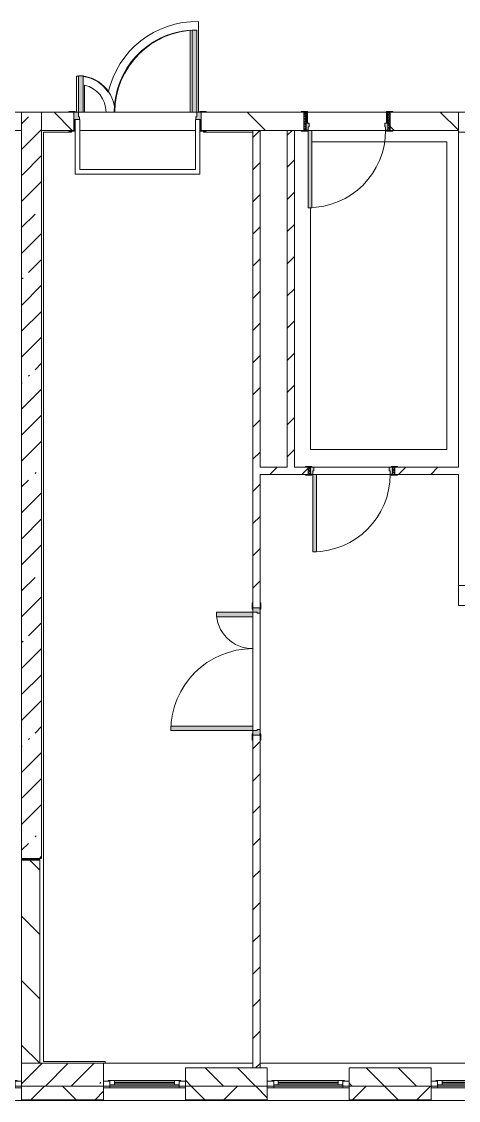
# Model space of a CAD drawing. Header units: millimetres. Extents: x 35316 to 242799, y -8553 to 29000.
# Drawn here: x 215057 to 219857, y -258 to 11595 of the extents above; entities that cross this region are included whole.
import ezdxf

# ---------------------------------------------------------------- set-up
doc = ezdxf.new("R2010")
doc.units = ezdxf.units.MM
for name, color, linetype, lineweight in [('A-DETL-2', 7, 'Continuous', 5), ('A-GLAZ-2', 7, 'Continuous', 5), ('A-WALL', 7, 'Continuous', 9), ('A-WALL-2', 7, 'Continuous', 5), ('I-WALL-5', 7, 'Continuous', 5), ('S-COLS-2', 7, 'Continuous', 5)]:
    doc.layers.add(name, color=color, linetype=linetype, lineweight=lineweight)
for name, color, linetype, lineweight, true_color in [('A-DOOR-3', 7, 'Continuous', 5, 0xaaaaaa), ('A-DOOR-4', 7, 'Continuous', 5, 0xe2e2e2), ('A-DOOR-FRAM-2', 7, 'Continuous', 5, 0xe2e2e2), ('A-DOOR-FRAM-3', 7, 'Continuous', 5, 0xaaaaaa), ('A-FLOR-3', 7, 'Continuous', 5, 0xaaaaaa)]:
    doc.layers.add(name, color=color, linetype=linetype, lineweight=lineweight, true_color=true_color)
pattern_1 = [(135, (107926.8, 0), (-353.5534, -353.5534), [])]
pattern_2 = [(45, (107926.8, 0), (-285.1231, 285.1231), []), (45, (108211.92, 0), (-285.1231, 285.1231), [504.031, -100.806, 16.764, -84.042])]
pattern_3 = [(45, (107926.8, 0), (-176.7767, 176.7767), [])]

# ---------------------------------------------------------------- blocks, each defined once
blk = doc.blocks.new('110_Дверь_СКБ_2Ст - Д-2а_л_ Из коридора на лестницу-32216062-3_3_2_птичка')
at = {"layer": 'A-DOOR-4'}
for points in [[(612.5, 100), (662.5, 100), (662.5, 1000), (612.5, 1000), (612.5, 469)], [(-587.5, 100), (-587.5, 500), (-637.5, 500), (-637.5, 100)], [(712.5, -100), (712.5, 20), (697.5, 20), (697.5, -100)]]:
    blk.add_hatch(color=256, dxfattribs=at).paths.add_polyline_path(points)
h = blk.add_hatch(color=256, dxfattribs=at)
h.paths.add_polyline_path([(652.5, 20), (712.5, 20), (712.5, 100), (662.5, 100), (662.5, 50), (652.5, 50)])
h.paths.add_polyline_path([(-687.5, 20), (-627.5, 20), (-627.5, 50), (-637.5, 50), (-637.5, 100), (-687.5, 100)])
at = {"layer": 'A-DOOR-FRAM-2'}
for points in [[(-672.5, 100), (-672.5, 108), (-742.5, 108), (-742.5, 100)], [(-672.5, -100), (-672.5, 20), (-687.5, 20), (-687.5, -100)], [(767.5, 100), (767.5, 108), (697.5, 108), (697.5, 100)], [(-672.5, -108), (-672.5, -100), (-742.5, -100), (-742.5, -108)], [(767.5, -108), (767.5, -100), (697.5, -100), (697.5, -108)]]:
    blk.add_hatch(color=256, dxfattribs=at).paths.add_polyline_path(points)
at = {"layer": 'A-DOOR-3'}
for p, q in [((662.5, 1000), (612.5, 1000)), ((612.5, 1000), (612.5, 100)), ((662.5, 100), (662.5, 1000)), ((-637.5, 500), (-637.5, 100)), ((-587.5, 500), (-637.5, 500)), ((-587.5, 100), (-587.5, 500)), ((-637.5, 100), (-587.5, 100)), ((612.5, 100), (662.5, 100))]:
    blk.add_line(p, q, dxfattribs=at)
for centre, radius, start, end in [((662.5, 100), 900, 90, 180), ((-637.5, 100), 400, 360, 90)]:
    blk.add_arc(centre, radius, start, end, dxfattribs=at)
at = {"layer": 'A-DOOR-FRAM-3'}
for p, q in [((-672.5, 108), (-742.5, 108)), ((-742.5, 108), (-742.5, 100)), ((-742.5, 100), (-672.5, 100)), ((-637.5, 100), (-687.5, 100)), ((-687.5, 100), (-687.5, 20)), ((-687.5, 20), (-627.5, 20)), ((-672.5, 20), (-687.5, 20)), ((-687.5, 20), (-687.5, -100)), ((-672.5, 100), (-672.5, 108)), ((-672.5, -100), (-672.5, 20)), ((-637.5, 50), (-637.5, 100)), ((-627.5, 50), (-637.5, 50)), ((-627.5, 20), (-627.5, 50)), ((662.5, 50), (652.5, 50)), ((652.5, 50), (652.5, 20)), ((652.5, 20), (712.5, 20)), ((662.5, 100), (662.5, 50)), ((712.5, 100), (662.5, 100)), ((767.5, 108), (697.5, 108)), ((697.5, 108), (697.5, 100)), ((697.5, 100), (767.5, 100)), ((712.5, 20), (697.5, 20)), ((697.5, 20), (697.5, -100)), ((712.5, 20), (712.5, 100)), ((712.5, -100), (712.5, 20)), ((767.5, 100), (767.5, 108)), ((-672.5, -100), (-742.5, -100)), ((-742.5, -100), (-742.5, -108)), ((-742.5, -108), (-672.5, -108)), ((-687.5, -100), (-672.5, -100)), ((-672.5, -108), (-672.5, -100)), ((697.5, -100), (712.5, -100)), ((767.5, -100), (697.5, -100)), ((697.5, -100), (697.5, -108)), ((697.5, -108), (767.5, -108)), ((767.5, -108), (767.5, -100))]:
    blk.add_line(p, q, dxfattribs=at)
blk = doc.blocks.new('120_Окно_СКБ_1Ст - 120_Окно_СКБ_1Ст 900х2500_h_ с форточкой-22876038-3_3_2_птичка')
at = {"layer": 'A-GLAZ-2'}
for p, q in [((-450, -127), (-450, -57)), ((-450, -57), (-380, -57)), ((450, -57), (-450, -57)), ((-380, -57), (-380, -127)), ((380, -87), (-380, -87)), ((-380, -87), (-380, -127)), ((-330, -137), (-330, -87)), ((-330, -107), (330, -107)), ((330, -117), (-330, -117)), ((330, -137), (330, -87)), ((380, -127), (380, -57)), ((380, -57), (450, -57)), ((380, -127), (380, -87)), ((450, -57), (450, -127)), ((-380, -127), (-450, -127)), ((-450, -127), (-400, -127)), ((-380, -127), (-400, -127)), ((-400, -127), (-400, -137)), ((-400, -137), (400, -137)), ((400, -137), (-400, -137)), ((450, -127), (380, -127)), ((400, -127), (380, -127)), ((400, -127), (450, -127)), ((400, -137), (400, -127))]:
    blk.add_line(p, q, dxfattribs=at)
blk = doc.blocks.new('110_Дверь_СКБ_1Ст_Внутренняя1 - Д-8 950x2100h_охрана-V124-3_3_2_птичка')
at = {"layer": 'A-DOOR-3'}
h = blk.add_hatch(dxfattribs=at)
h.set_pattern_fill('FP_21', color=256, style=0, pattern_type=2)
h.set_pattern_definition([(135, (1826.41, 164.685), (-14.14214, -14.14214), []), (225, (1826.41, 164.685), (14.14214, -14.14214), [])])
h.paths.add_polyline_path([(487, 100), (462, 100), (462, -100), (487, -100)])
at = {"layer": 'A-DOOR-4'}
h = blk.add_hatch(color=256, dxfattribs=at)
h.paths.add_polyline_path([(437, 100), (437, 60), (427, 60), (427, 20), (462, 20), (462, 100), (443, 100)])
h.paths.add_polyline_path([(-438, 100), (-438, 20), (-403, 20), (-403, 60), (-413, 60), (-413, 100)])
at = {"layer": 'A-DOOR-FRAM-2'}
for points in [[(397, 950), (397, 100), (437, 100), (437, 950)], [(-493, 108), (-493, 100), (-423, 100), (-423, 108)], [(-423, 20), (-438, 20), (-438, -100), (-423, -100)], [(517, 108), (447, 108), (447, 100), (517, 100)], [(462, 20), (447, 20), (447, -100), (462, -100)], [(-493, -100), (-493, -108), (-423, -108), (-423, -100)], [(447, -100), (447, -108), (517, -108), (517, -100)]]:
    blk.add_hatch(color=256, dxfattribs=at).paths.add_polyline_path(points)
at = {"layer": 'A-DOOR-FRAM-3'}
h = blk.add_hatch(dxfattribs=at)
h.set_pattern_fill('FP_114', color=256, style=0, pattern_type=2)
h.set_pattern_definition([(45, (-296.384, 164.685), (-14.1421, 14.1421), []), (135, (-296.384, 164.685), (-14.1421, -14.1421), [])])
h.paths.add_polyline_path([(-438, 100), (-463, 100), (-463, -100), (-438, -100)])
at = {"layer": 'A-DOOR-3'}
for p, q in [((437, 950), (397, 950)), ((397, 950), (397, 100)), ((437, 100), (437, 950)), ((397, 100), (437, 100))]:
    blk.add_line(p, q, dxfattribs=at)
blk.add_arc((437, 100), 850, 90, 180, dxfattribs=at)
at = {"layer": 'A-DOOR-FRAM-3'}
for p, q in [((-423, 108), (-493, 108)), ((-493, 108), (-493, 100)), ((-493, 100), (-423, 100)), ((-438, 100), (-463, 100)), ((-463, 100), (-463, -100)), ((-413, 100), (-438, 100)), ((-438, 100), (-438, 20)), ((-438, -100), (-438, 100)), ((-423, 100), (-438, 100)), ((-438, 100), (-438, 99)), ((-438, 99), (-423, 99)), ((-438, 20), (-403, 20)), ((-423, 20), (-438, 20)), ((-438, 20), (-438, -100)), ((-423, 100), (-423, 108)), ((-423, 99), (-423, 100)), ((-423, -100), (-423, 20)), ((-413, 60), (-413, 100)), ((-403, 60), (-413, 60)), ((-403, 20), (-403, 60)), ((437, 60), (427, 60)), ((427, 60), (427, 20)), ((427, 20), (462, 20)), ((437, 100), (437, 60)), ((462, 100), (437, 100)), ((517, 108), (447, 108)), ((447, 108), (447, 100)), ((462, 100), (447, 100)), ((447, 100), (447, 99)), ((447, 100), (517, 100)), ((447, 99), (462, 99)), ((462, 20), (447, 20)), ((447, 20), (447, -100)), ((462, 20), (462, 100)), ((487, 100), (462, 100)), ((462, 100), (462, -100)), ((462, 99), (462, 100)), ((462, -100), (462, 20)), ((487, -100), (487, 100)), ((517, 100), (517, 108)), ((-423, -100), (-493, -100)), ((-493, -100), (-493, -108)), ((-493, -108), (-423, -108)), ((-463, -100), (-438, -100)), ((-438, -100), (-423, -100)), ((-423, -108), (-423, -100)), ((447, -100), (462, -100)), ((517, -100), (447, -100)), ((447, -100), (447, -108)), ((447, -108), (517, -108)), ((462, -100), (487, -100)), ((517, -108), (517, -100))]:
    blk.add_line(p, q, dxfattribs=at)
blk = doc.blocks.new('110_Дверь_СКБ_1Ст_Внутренняя1 - Д-8 950x2100h_охрана-V154-3_3_2_птичка')
at = {"layer": 'A-DOOR-3'}
h = blk.add_hatch(dxfattribs=at)
h.set_pattern_fill('FP_138', color=256, style=0, pattern_type=2)
h.set_pattern_definition([(135, (1826.41, 104.685), (-14.14214, -14.14214), []), (225, (1826.41, 104.685), (14.14214, -14.14214), [])])
h.paths.add_polyline_path([(487, 40), (462, 40), (462, -40), (487, -40)])
at = {"layer": 'A-DOOR-4'}
h = blk.add_hatch(color=256, dxfattribs=at)
h.paths.add_polyline_path([(437, 40), (437, 0), (427, 0), (427, -40), (462, -40), (462, 40)])
h.paths.add_polyline_path([(-413, 40), (-438, 40), (-438, -40), (-403, -40), (-403, 0), (-413, 0)])
at = {"layer": 'A-DOOR-FRAM-2'}
for points in [[(397, 890), (397, 40), (437, 40), (437, 890)], [(-493, 48), (-493, 40), (-423, 40), (-423, 48)], [(517, 48), (447, 48), (447, 40), (517, 40)], [(-423, -40), (-493, -40), (-493, -48), (-423, -48)], [(447, -40), (447, -48), (517, -48), (517, -40)]]:
    blk.add_hatch(color=256, dxfattribs=at).paths.add_polyline_path(points)
at = {"layer": 'A-DOOR-FRAM-3'}
h = blk.add_hatch(dxfattribs=at)
h.set_pattern_fill('FP_139', color=256, style=0, pattern_type=2)
h.set_pattern_definition([(45, (-296.384, 104.685), (-14.1421, 14.1421), []), (135, (-296.384, 104.685), (-14.1421, -14.1421), [])])
h.paths.add_polyline_path([(-438, 40), (-463, 40), (-463, -40), (-438, -40)])
at = {"layer": 'A-DOOR-3'}
for p, q in [((437, 890), (397, 890)), ((397, 890), (397, 40)), ((437, 40), (437, 890)), ((397, 40), (437, 40))]:
    blk.add_line(p, q, dxfattribs=at)
blk.add_arc((437, 40), 850, 90, 180, dxfattribs=at)
at = {"layer": 'A-DOOR-FRAM-3'}
for p, q in [((-423, 48), (-493, 48)), ((-493, 48), (-493, 40)), ((-493, 40), (-423, 40)), ((-438, 40), (-463, 40)), ((-463, 40), (-463, -40)), ((-413, 40), (-438, 40)), ((-438, 40), (-438, -40)), ((-438, -40), (-438, 40)), ((-423, 40), (-438, 40)), ((-438, 40), (-438, 39)), ((-438, 39), (-423, 39)), ((-423, 40), (-423, 48)), ((-423, 39), (-423, 40)), ((-413, 0), (-413, 40)), ((-403, 0), (-413, 0)), ((-403, -40), (-403, 0)), ((437, 0), (427, 0)), ((427, 0), (427, -40)), ((437, 40), (437, 0)), ((462, 40), (437, 40)), ((517, 48), (447, 48)), ((447, 48), (447, 40)), ((462, 40), (447, 40)), ((447, 40), (447, 39)), ((447, 40), (517, 40)), ((447, 39), (462, 39)), ((462, -40), (462, 40)), ((487, 40), (462, 40)), ((462, 40), (462, -40)), ((462, 39), (462, 40)), ((487, -40), (487, 40)), ((517, 40), (517, 48)), ((-423, -40), (-493, -40)), ((-493, -40), (-493, -48)), ((-493, -48), (-423, -48)), ((-463, -40), (-438, -40)), ((-423, -39), (-438, -39)), ((-438, -39), (-438, -40)), ((-438, -40), (-403, -40)), ((-438, -40), (-423, -40)), ((-423, -40), (-423, -39)), ((-423, -48), (-423, -40)), ((427, -40), (462, -40)), ((462, -39), (447, -39)), ((447, -39), (447, -40)), ((447, -40), (462, -40)), ((517, -40), (447, -40)), ((447, -40), (447, -48)), ((447, -48), (517, -48)), ((462, -40), (462, -39)), ((462, -40), (487, -40)), ((517, -48), (517, -40))]:
    blk.add_line(p, q, dxfattribs=at)
blk = doc.blocks.new('110_Дверь_СКБ_2Ст - Д-5_п_ Из игровой в коридор-32351726-3_3_2_птичка')
at = {"layer": 'A-DOOR-4'}
h = blk.add_hatch(color=256, dxfattribs=at)
h.paths.add_polyline_path([(712, 40), (652, 40), (652, 10), (662, 10), (662, -40), (712, -40)])
h.paths.add_polyline_path([(-628, 40), (-688, 40), (-688, -40), (-638, -40), (-638, 10), (-628, 10)])
for points in [[(-588, -440), (-588, -40), (-638, -40), (-638, -440)], [(662, -40), (612, -40), (612, -940), (662, -940)]]:
    blk.add_hatch(color=256, dxfattribs=at).paths.add_polyline_path(points)
at = {"layer": 'A-DOOR-FRAM-2'}
for points in [[(-673, 48), (-743, 48), (-743, 40), (-673, 40)], [(767, 48), (697, 48), (697, 40), (767, 40)], [(-673, -40), (-743, -40), (-743, -48), (-673, -48)], [(767, -40), (697, -40), (697, -48), (767, -48)]]:
    blk.add_hatch(color=256, dxfattribs=at).paths.add_polyline_path(points)
at = {"layer": 'A-DOOR-3'}
for p, q in [((-638, -40), (-588, -40)), ((-638, -440), (-638, -40)), ((-588, -40), (-588, -440)), ((612, -40), (662, -40)), ((612, -940), (612, -40)), ((662, -40), (662, -940)), ((-588, -440), (-638, -440)), ((662, -940), (612, -940))]:
    blk.add_line(p, q, dxfattribs=at)
for centre, radius, start, end in [((-638, -40), 400, 270, 0), ((662, -40), 900, 180, 270)]:
    blk.add_arc(centre, radius, start, end, dxfattribs=at)
at = {"layer": 'A-DOOR-FRAM-3'}
for p, q in [((-743, 48), (-673, 48)), ((-743, 40), (-743, 48)), ((-673, 40), (-743, 40)), ((-688, 40), (-628, 40)), ((-688, -40), (-688, 40)), ((-688, 40), (-673, 40)), ((-688, 39), (-688, 40)), ((-673, 39), (-688, 39)), ((-673, 48), (-673, 40)), ((-673, 40), (-673, 39)), ((-638, 10), (-638, -40)), ((-628, 10), (-638, 10)), ((-628, 40), (-628, 10)), ((652, 40), (712, 40)), ((652, 10), (652, 40)), ((662, 10), (652, 10)), ((662, -40), (662, 10)), ((697, 40), (697, 48)), ((697, 48), (767, 48)), ((697, 39), (697, 40)), ((697, 40), (712, 40)), ((767, 40), (697, 40)), ((712, 39), (697, 39)), ((712, 40), (712, -40)), ((712, 40), (712, 39)), ((767, 48), (767, 40)), ((-743, -40), (-673, -40)), ((-743, -48), (-743, -40)), ((-673, -48), (-743, -48)), ((-638, -40), (-688, -40)), ((-673, -40), (-673, -48)), ((712, -40), (662, -40)), ((697, -48), (697, -40)), ((697, -40), (767, -40)), ((767, -48), (697, -48)), ((767, -40), (767, -48))]:
    blk.add_line(p, q, dxfattribs=at)

msp = doc.modelspace()

# ---------------------------------------------------------------- hatches: boundary and pattern name
at = {"layer": 'A-WALL-2'}
h = msp.add_hatch(dxfattribs=at)
h.set_pattern_fill('FP_110', color=256, style=0, pattern_type=2)
h.set_pattern_definition([(135, (107926.8, 0), (-176.7767, -176.7767), [])])
h.paths.add_polyline_path([(229356.8, -100), (229356.8, 100), (229056.8, 100), (229056.8, -100)])
h.paths.add_polyline_path([(217756.8, -100), (217756.8, 100), (216856.8, 100), (216856.8, -100), (216924.9, -100)])
h.paths.add_polyline_path([(227256.8, -100), (227256.8, 100), (226756.8, 100), (226756.8, -100), (226992.2, -100)])
h.paths.add_polyline_path([(218656.8, -100), (219556.8, -100), (219556.8, 100), (218656.8, 100)])
h.paths.add_polyline_path([(221356.8, -100), (221606.8, -100), (221606.8, 100), (221356.8, 100)])
h.paths.add_polyline_path([(223906.8, -100), (224956.8, -100), (224956.8, 100), (223906.8, 100)])
h.paths.add_polyline_path([(209656.8, -100), (209656.8, 100), (208756.8, 100), (208756.8, -100), (209506.8, -100)])
h.paths.add_polyline_path([(210806.8, -100), (210806.8, 100), (210556.8, 100), (210556.8, -100), (210566.6, -100)])
h.paths.add_polyline_path([(205268, -100), (206056.8, -100), (206056.8, 100), (205006.8, 100), (205006.8, -100)])
h.paths.add_polyline_path([(213106.8, -100), (214156.8, -100), (214156.8, 100), (213106.8, 100)])
h.paths.add_polyline_path([(202706.8, -100), (202706.8, 100), (202456.8, 100), (202456.8, -100)])
h.paths.add_polyline_path([(199856.8, -100), (200656.8, -100), (200656.8, 100), (199856.8, 100)])
h = msp.add_hatch(dxfattribs=at)
h.set_pattern_fill('FP_112', color=256, style=0, pattern_type=2)
h.set_pattern_definition([(45, (107926.8, 0), (-353.5534, 353.5534), []), (135, (107926.8, 0), (-353.5534, -353.5534), [])])
h.paths.add_polyline_path([(232820.6, -250), (233006.8, -250), (233006.8, -100), (231656.8, -100), (231656.8, -250)])
h.paths.add_polyline_path([(228581.8, -250), (229356.8, -250), (229356.8, -100), (228156.8, -100), (228156.8, -250)])
h.paths.add_polyline_path([(216856.8, -250), (217756.8, -250), (217756.8, -100), (216856.8, -100)])
h.paths.add_polyline_path([(215056.8, -250), (215956.8, -250), (215956.8, -100), (215056.8, -100)])
h.paths.add_polyline_path([(218656.8, -250), (219556.8, -250), (219556.8, -100), (218656.8, -100)])
h.paths.add_polyline_path([(227256.8, -250), (227256.8, -100), (225856.8, -100), (225856.8, -250), (226992.2, -250)])
h.paths.add_polyline_path([(220456.8, -250), (221606.8, -250), (221606.8, -100), (220456.8, -100)])
h.paths.add_polyline_path([(224342.9, -250), (224956.8, -250), (224956.8, -100), (223906.8, -100), (223906.8, -250)])
h.paths.add_polyline_path([(202706.8, -250), (202706.8, -100), (201556.8, -100), (201556.8, -250), (202456.8, -250)])
h.paths.add_polyline_path([(214156.8, -250), (214156.8, -100), (213106.8, -100), (213106.8, -250), (213745.7, -250)])
h.paths.add_polyline_path([(205006.8, -250), (206056.8, -250), (206056.8, -100), (205006.8, -100)])
h.paths.add_polyline_path([(210806.8, -250), (210806.8, -100), (208756.8, -100), (208756.8, -250), (210566.6, -250)])
h.paths.add_polyline_path([(206956.8, -250), (207856.8, -250), (207856.8, -100), (206956.8, -100)])
h.paths.add_polyline_path([(199856.8, -250), (200656.8, -250), (200656.8, -100), (199856.8, -100)])
h.paths.add_polyline_path([(198956.8, -250), (198956.8, -100), (197136.8, -100), (197136.8, -250), (198909.7, -250)])
at = {"layer": 'I-WALL-5'}
h = msp.add_hatch(dxfattribs=at)
h.set_pattern_fill('FP_111', color=256, style=0, pattern_type=2)
h.set_pattern_definition(pattern_1)
h.paths.add_polyline_path([(209536.8, 10400), (211571.8, 10400), (211571.8, 10600), (209536.8, 10600)])
h.paths.add_polyline_path([(214805.4, 10400), (215056.8, 10400), (215056.8, 10600), (213021.8, 10600), (213021.8, 10400), (213745.7, 10400)])
h.paths.add_polyline_path([(199366.8, 10400), (200436.8, 10400), (200436.8, 10600), (199311.8, 10600), (199311.8, 10400)])
h.paths.add_polyline_path([(197536.8, 10400), (197911.8, 10400), (197911.8, 10600), (197536.8, 10600)])
h.paths.add_polyline_path([(202088.8, 10400), (202136.8, 10400), (202136.8, 10600), (201386.8, 10600), (201386.8, 10400), (201416.8, 10400)])
h = msp.add_hatch(dxfattribs=at)
h.set_pattern_fill('FP_108', color=256, style=0, pattern_type=2)
h.set_pattern_definition(pattern_2)
h.paths.add_polyline_path([(215056.8, 2400), (215276.8, 2400), (215276.8, 10600), (215056.8, 10600), (215056.8, 3276.5)])
h = msp.add_hatch(dxfattribs=at)
h.set_pattern_fill('FP_111', color=256, style=0, pattern_type=2)
h.set_pattern_definition(pattern_1)
h.paths.add_polyline_path([(227256.8, 10400), (229136.8, 10400), (229136.8, 10600), (227256.8, 10600)])
h.paths.add_polyline_path([(215276.8, 10400), (215631.8, 10400), (215631.8, 10600), (215276.8, 10600)])
h.paths.add_polyline_path([(217231.8, 10400), (218156.8, 10400), (218156.8, 10600), (217031.8, 10600), (217031.8, 10400), (217086.8, 10400)])
h.paths.add_polyline_path([(219574.2, 10400), (219856.8, 10400), (219856.8, 10600), (219106.8, 10600), (219106.8, 10400), (219136.8, 10400)])
h = msp.add_hatch(dxfattribs=at)
h.set_pattern_fill('FP_113', color=256, style=0, pattern_type=2)
h.set_pattern_definition(pattern_3)
h.paths.add_polyline_path([(217676.8, 100), (217676.8, 3755), (217596.8, 3755), (217596.8, 100)])
h.paths.add_polyline_path([(217596.8, 5155), (217676.8, 5155), (217676.8, 10400), (217596.8, 10400), (217596.8, 5210)])
h = msp.add_hatch(dxfattribs=at)
h.set_pattern_fill('FP_113', color=256, style=0, pattern_type=2)
h.set_pattern_definition(pattern_3)
h.paths.add_polyline_path([(217984.6, 6700), (218056.8, 6700), (218056.8, 10400), (217976.8, 10400), (217976.8, 6700)])
h = msp.add_hatch(dxfattribs=at)
h.set_pattern_fill('FP_113', color=256, style=0, pattern_type=2)
h.set_pattern_definition(pattern_3)
h.paths.add_polyline_path([(218206.8, 6620), (218206.8, 6700), (217676.8, 6700), (217676.8, 6620), (218176.8, 6620)])
h.paths.add_polyline_path([(219156.8, 6620), (219856.8, 6620), (219856.8, 6700), (219156.8, 6700)])
h = msp.add_hatch(dxfattribs=at)
h.set_pattern_fill('FP_111', color=256, style=0, pattern_type=2)
h.set_pattern_definition(pattern_1)
h.paths.add_polyline_path([(215256.8, 150), (215256.8, 2380), (215056.8, 2380), (215056.8, 150)])
at = {"layer": 'S-COLS-2'}
h = msp.add_hatch(dxfattribs=at)
h.set_pattern_fill('FP_108', color=256, style=0, pattern_type=2)
h.set_pattern_definition(pattern_2)
h.paths.add_polyline_path([(215056.8, -100), (215956.8, -100), (215956.8, 150), (215056.8, 150)])

# ---------------------------------------------------------------- linework, layer by layer
at = {"layer": 'A-DETL-2'}
for p, q in [((219730.3, 10273.7), (218246.8, 10273.7)), ((219730.3, 6893.7), (219730.3, 10273.7)), ((218230.3, 9550), (218230.3, 6893.7)), ((218230.3, 6893.7), (219730.3, 6893.7))]:
    msp.add_line(p, q, dxfattribs=at)
at = {"layer": 'A-FLOR-3'}
for p, q in [((216910.2, 11502.3), (216910.2, 10600)), ((217000.2, 10600), (217000.2, 11594.8)), ((215659, 10994.4), (215659, 10600)), ((215749, 10600), (215749, 10897.1)), ((215731.8, 10600), (215749, 10600)), ((215985.2, 10600), (216075.2, 10600)), ((216075.2, 10600), (216931.8, 10600)), ((215696.8, 9970), (215696.8, 10520)), ((216966.8, 10520), (216966.8, 9970)), ((215606.8, 10380), (215296.8, 10380)), ((215296.8, 10380), (215296.8, 170)), ((215606.8, 10392), (215606.8, 10380)), ((215646.8, 10392), (215646.8, 9920)), ((217016.8, 9920), (217016.8, 10392)), ((217056.8, 10380), (217056.8, 10392)), ((217596.8, 10380), (217056.8, 10380)), ((216966.8, 9970), (215696.8, 9970)), ((215646.8, 9920), (217016.8, 9920)), ((215296.8, 170), (215976.8, 170)), ((215976.8, 170), (215976.8, 150))]:
    msp.add_line(p, q, dxfattribs=at)
for centre, radius, start, end in [((216980.2, 10600), 995, 88.8489, 167.32946), ((216980.2, 10600), 905, 94.43687, 180), ((215680.2, 10600), 395, 89.76418, 93.07201), ((215680.2, 10600), 395, 33.54048, 82.48481), ((215680.2, 10600), 305, 0, 76.9573)]:
    msp.add_arc(centre, radius, start, end, dxfattribs=at)
at = {"layer": 'A-WALL'}
for p, q in [((215056.8, 10400), (215056.8, 10600)), ((215276.8, 10600), (215276.8, 10400)), ((219856.8, 10400), (219856.8, 10600)), ((217676.8, 10400), (217596.8, 10400)), ((218056.8, 10400), (217976.8, 10400)), ((219936.8, 10380), (219856.8, 10380)), ((219856.8, 5400), (219936.8, 5400)), ((217596.8, 100), (217676.8, 100)), ((216856.8, -100), (217756.8, -100)), ((217756.8, -100), (216856.8, -100)), ((218656.8, -100), (219556.8, -100)), ((219556.8, -100), (218656.8, -100)), ((215056.8, -250), (215956.8, -250)), ((215056.8, -253), (215956.8, -253)), ((216856.8, -250), (217756.8, -250)), ((216856.8, -253), (217756.8, -253)), ((218656.8, -250), (219556.8, -250)), ((218656.8, -253), (219556.8, -253))]:
    msp.add_line(p, q, dxfattribs=at)
at = {"layer": 'A-WALL-2'}
for p, q in [((217596.8, 100), (216856.8, 100)), ((216856.8, 100), (216856.8, -258)), ((217756.8, 100), (217676.8, 100)), ((217756.8, -258), (217756.8, 100)), ((219556.8, 100), (218656.8, 100)), ((218656.8, 100), (218656.8, -258)), ((219556.8, -258), (219556.8, 100)), ((215956.8, -100), (215056.8, -100)), ((215056.8, -100), (215056.8, -258)), ((215956.8, -258), (215956.8, -100)), ((217756.8, -100), (218656.8, -100)), ((205006.8, -258), (217756.8, -258)), ((217756.8, -258), (233164.8, -258))]:
    msp.add_line(p, q, dxfattribs=at)
at = {"layer": 'I-WALL-5'}
for p, q in [((215576.8, 10600), (213051.8, 10600)), ((215749, 10600), (215985.2, 10600)), ((218126.8, 10600), (217086.8, 10600)), ((218196.8, 10600), (219066.8, 10600)), ((229136.8, 10600), (219136.8, 10600)), ((213051.8, 10400), (215056.8, 10400)), ((215056.8, 10400), (215056.8, 2400)), ((215276.8, 10400), (215576.8, 10400)), ((215276.8, 2400), (215276.8, 10400)), ((216966.8, 10400), (215696.8, 10400)), ((217086.8, 10400), (217596.8, 10400)), ((217596.8, 10400), (217596.8, 5210)), ((217676.8, 10400), (217976.8, 10400)), ((217676.8, 6700), (217676.8, 10400)), ((217976.8, 10400), (217976.8, 6700)), ((218056.8, 10400), (218126.8, 10400)), ((218056.8, 6700), (218056.8, 10400)), ((219056.8, 10400), (218246.8, 10400)), ((219136.8, 10400), (219856.8, 10400)), ((219856.8, 10400), (219856.8, 6700)), ((217976.8, 6700), (217676.8, 6700)), ((218176.8, 6700), (218056.8, 6700)), ((218266.8, 6700), (219096.8, 6700)), ((219856.8, 6700), (219186.8, 6700)), ((217676.8, 6620), (218176.8, 6620)), ((217676.8, 5210), (217676.8, 6620)), ((219106.8, 6620), (218296.8, 6620)), ((219186.8, 6620), (219856.8, 6620)), ((219856.8, 6620), (219856.8, 5180)), ((219856.8, 5180), (225276.8, 5180)), ((217596.8, 3855), (217596.8, 5055)), ((217676.8, 5095), (217676.8, 3815)), ((217596.8, 3700), (217596.8, 100)), ((217676.8, 100), (217676.8, 3700)), ((215056.8, 2400), (215276.8, 2400)), ((215056.8, 2390), (215056.8, 150)), ((215056.8, 2390), (215256.8, 2390)), ((215256.8, 2380), (215056.8, 2380)), ((215256.8, 150), (215256.8, 2390)), ((215056.8, 150), (215256.8, 150)), ((215956.8, 150), (217596.8, 150)), ((217676.8, 150), (220456.8, 150)), ((215056.8, -100), (214156.8, -100)), ((216856.8, -100), (215956.8, -100)), ((220456.8, -100), (219556.8, -100))]:
    msp.add_line(p, q, dxfattribs=at)
at = {"layer": 'S-COLS-2'}
for p, q in [((215956.8, 150), (215056.8, 150)), ((215056.8, 150), (215056.8, -100)), ((215956.8, -100), (215956.8, 150)), ((215056.8, -100), (215956.8, -100))]:
    msp.add_line(p, q, dxfattribs=at)

# ---------------------------------------------------------------- block references
at = {"layer": 'A-DOOR-3'}
msp.add_blockref('110_Дверь_СКБ_2Ст - Д-2а_л_ Из коридора на лестницу-32216062-3_3_2_птичка', (216319.3, 10500), dxfattribs=at)
for name, p, rotation in [('110_Дверь_СКБ_1Ст_Внутренняя1 - Д-8 950x2100h_охрана-V124-3_3_2_птичка', (218644.3, 10500), 180), ('110_Дверь_СКБ_1Ст_Внутренняя1 - Д-8 950x2100h_охрана-V154-3_3_2_птичка', (218694.3, 6660), 180), ('110_Дверь_СКБ_2Ст - Д-5_п_ Из игровой в коридор-32351726-3_3_2_птичка', (217636.8, 4467.5), 269.9999999999999)]:
    msp.add_blockref(name, p, dxfattribs=dict(at, rotation=rotation))
at = {"layer": 'A-GLAZ-2', "rotation": 180}
for p in [(214606.8, -175), (216406.8, -175), (218206.8, -175), (220006.8, -175)]:
    msp.add_blockref('120_Окно_СКБ_1Ст - 120_Окно_СКБ_1Ст 900х2500_h_ с форточкой-22876038-3_3_2_птичка', p, dxfattribs=at)

doc.saveas('drawing.dxf')
